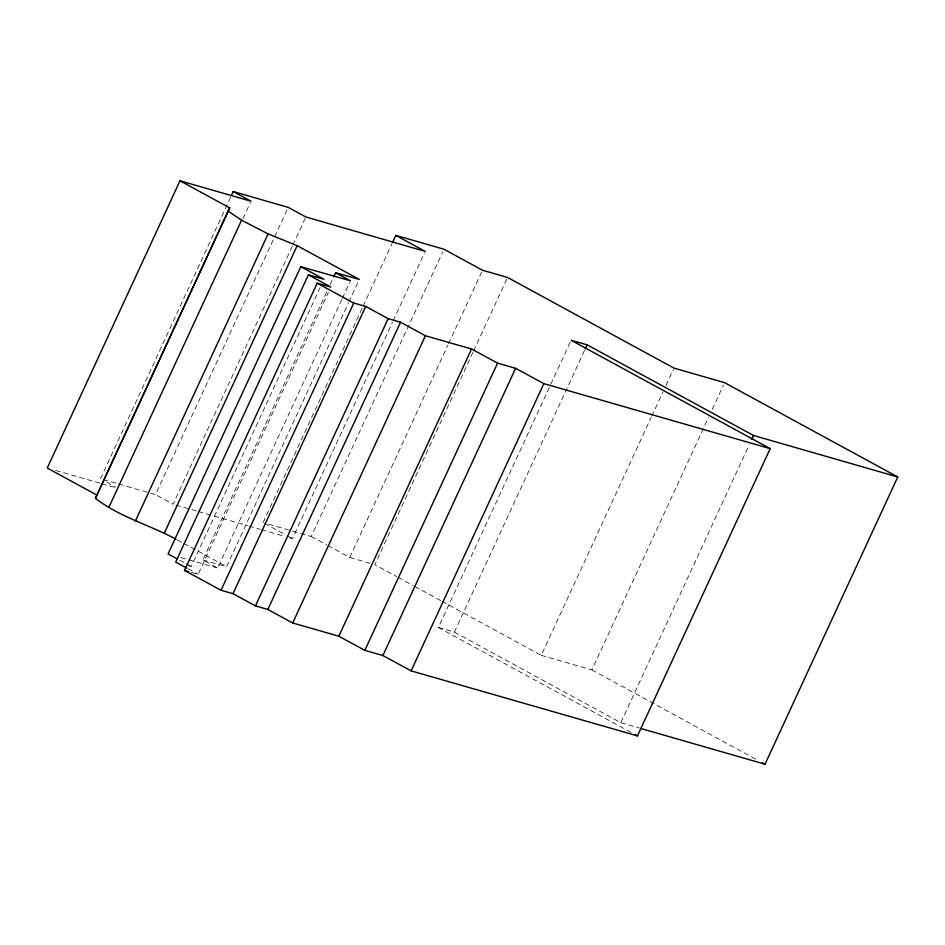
<?xml version="1.0" encoding="UTF-8"?>
<svg xmlns="http://www.w3.org/2000/svg" width="945" height="945" viewBox="0 0 945 945"><rect width="100%" height="100%" fill="white"/><g stroke="black" fill="none" stroke-linecap="round" stroke-linejoin="round"><path stroke-width="0.71" stroke-dasharray="4.72 3.54" d="M100.489 478.772L230.745 196.879M242.983 218.59L250.39 202.549M118.834 484.053L155.512 494.613L287.623 208.715M292.241 246.373L173.1 504.205L155.512 494.613M292.855 245.027L305.2 218.307M188.433 565.701L191.256 566.504L320.272 287.292M341.818 299.482L217.74 568.016L202.88 559.96L326.958 291.426M330.041 284.752L333.124 278.066M191.292 572.339L198.119 574.276L328.364 292.383M342.444 298.147L349.851 282.118M202.88 559.96L226.587 566.657L348.197 303.463M348.811 302.128L358.698 280.76M263.1 522.62L362.478 307.538M363.104 306.192L392.116 243.408M289.666 537.823L292.477 538.626L392.482 322.198M393.096 320.863L424.588 252.728M268.758 524.251L311.248 536.465L442.744 251.902M327.95 545.572L349.792 557.467L447.954 345.043M448.568 343.708L481.903 271.569M472.972 352.272L374.822 564.685L396.758 576.627M473.599 350.926L506.933 278.787M631 732.351L438.385 627.492L570.485 341.594M438.385 627.492L454.391 632.075L584.648 350.182M441.906 601.221L541.237 655.334L651.129 417.525M651.743 416.19L662.847 392.14M665.941 385.465L673.348 369.436M541.237 655.334L591.877 669.899L708.537 417.406M712.246 409.386L723.362 385.336M454.391 632.075L620.806 722.724L749.208 444.835M180.838 557.55L217.74 568.016M103.312 479.576L117.416 483.639M55.601 470.421L100.182 483.238M101.576 483.639L115.503 487.655M620.806 722.724L639.198 728.004M175.912 505.02L196.973 511.091M198.379 511.493L247.531 525.668M248.937 526.07L260.182 529.318M261.576 529.72L284.055 536.193M349.792 557.467L370.653 563.48M179.668 560.208L184.818 563.007M186.106 563.704L191.256 566.504M591.877 669.899L758.563 760.701M398.046 577.336L413.532 585.77M414.82 586.467L440.618 600.524M311.248 536.465L326.675 544.863M264.376 523.317L286.087 535.154M287.374 535.839L292.477 538.626M106.844 482.222L115.739 487.065M177.376 539.926L182.562 542.737M183.85 543.446L226.587 566.657M188.149 568.866L198.119 574.276"/><path stroke-width="1.42" d="M231.36 195.544L233.214 191.54L251.004 201.214L179.975 180.79L47.25 468.023L96.957 495.109L95.386 498.334C119.554 517.069 149.57 524.877 176.077 539.229M95.386 498.334L229.682 207.876L179.975 180.79M96.957 495.109L229.682 207.876M108.84 507.418L241.566 220.185L228.111 211.101M135.359 521.144L268.085 233.911L297.143 245.665L359.313 279.425L335.593 272.727L333.739 276.731M164.43 532.897L297.143 245.665M335.593 272.727L350.465 280.783L300.793 266.691L168.068 553.924L177.093 558.814M300.793 266.691L323.981 279.271L308.401 274.853L175.675 562.086L186.897 568.181M640.604 728.418L765.025 764.21L897.75 476.977L753.531 435.491L587.117 344.842L571.099 340.259L770.187 448.639L637.473 735.871L411.122 670.867L382.89 655.547L364.841 650.349L338.83 636.209L292.69 622.979L267.825 609.466L255.433 605.863L232.99 593.673L221.024 590.259L184.464 570.414L317.189 283.169L330.833 287.044L308.401 274.853M221.024 590.259L353.749 303.026L365.715 306.44L388.147 318.63L400.55 322.233L425.415 335.747L471.543 348.977L497.566 363.116L515.604 368.314L543.847 383.635L770.187 448.639M392.73 242.074L395.813 235.388L443.973 249.232L482.517 270.235L507.548 277.452L673.962 368.101L724.591 382.666L897.75 476.977M232.99 593.673L365.715 306.44M255.433 605.863L388.147 318.63M267.825 609.466L400.55 322.233M292.69 622.979L425.415 335.747M338.83 636.209L471.543 348.977M364.841 650.349L497.566 363.116M382.89 655.547L515.604 368.314M411.122 670.867L543.847 383.635M585.262 348.847L587.117 344.842M751.677 439.496L753.531 435.491M184.464 570.414L188.563 571.571M233.214 191.54L288.237 207.38L305.814 216.972L425.203 251.394L395.813 235.388M241.566 220.185L268.085 233.911M317.189 283.169L353.749 303.026M762.45 762.804L765.025 764.21M634.886 734.466L637.473 735.871"/></g></svg>
